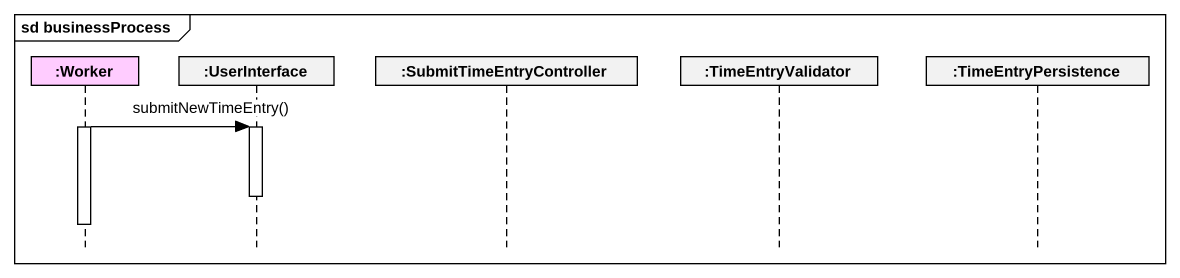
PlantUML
@startuml
mainframe sd businessProcess
hide footbox
participant ":Worker" as Worker #FFCCFF
participant ":UserInterface" as UserInterface
participant ":SubmitTimeEntryController" as SubmitTimeEntryController
participant ":TimeEntryValidator" as TimeEntryValidator
participant ":TimeEntryPersistence" as TimeEntryPersistence

activate Worker
Worker -> UserInterface : submitNewTimeEntry()
activate UserInterface
deactivate UserInterface
deactivate Worker
@enduml
